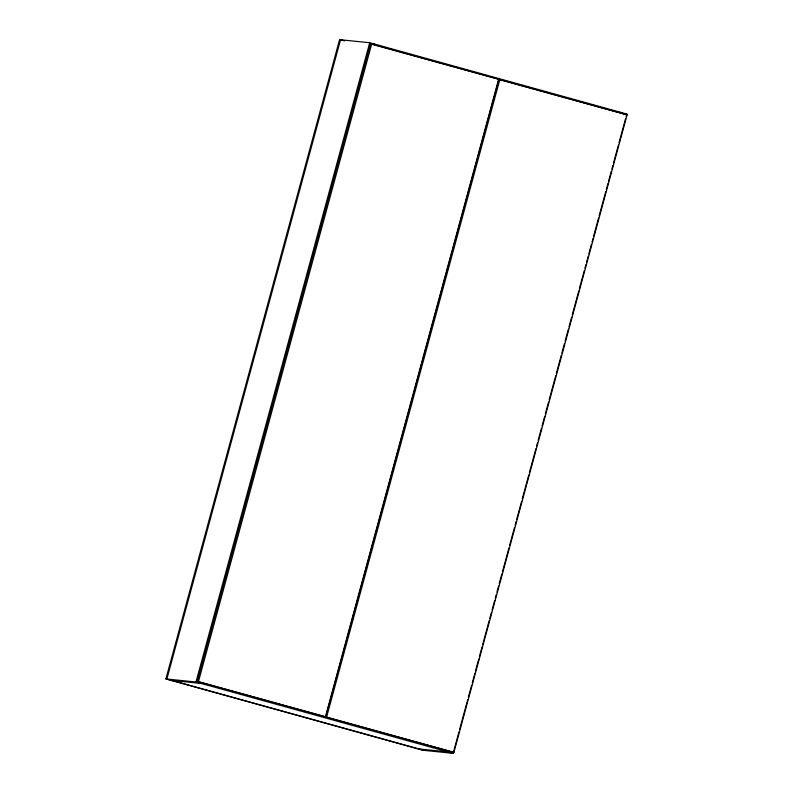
<?xml version="1.0" encoding="UTF-8"?>
<svg xmlns="http://www.w3.org/2000/svg" width="793" height="793" viewBox="0 0 793 793"><rect width="100%" height="100%" fill="white"/><g stroke="black" fill="none" stroke-linecap="round" stroke-linejoin="round"><path stroke-width="1.19" d="M165.896 678.937L339.582 39.65L369.707 42.733L195.98 682.01L165.896 678.937L423.026 750.267L453.15 753.35L458.988 731.84M197.239 681.395L370.45 43.853L371.689 43.982L498.966 79.29L325.754 716.832L197.239 681.395L453.893 752.379L627.104 114.836L499.828 79.528L498.589 79.399L325.378 716.941L453.893 752.379M198.478 681.514L371.689 43.982M326.607 717.07L499.828 79.528M459.603 729.451L467.751 699.575M468.376 697.186L471.647 685.241M472.271 682.842L474.898 673.287M475.513 670.898L478.794 658.953M479.408 656.554L482.035 646.999M482.659 644.61L489.182 620.711M489.796 618.322L491.452 612.345M492.076 609.956L494.703 600.4M495.318 598.011L496.329 594.423M496.943 592.034L498.599 586.057M499.213 583.668L501.84 574.112M502.465 571.723L508.987 547.824M509.602 545.425L514.508 527.514M515.123 525.115L516.124 521.536M516.749 519.137L521.645 501.226M522.26 498.827L528.792 474.938M529.407 472.539L535.929 448.65M536.554 446.251L537.555 442.672M538.169 440.274L541.45 428.329M542.065 425.94L544.702 416.384M545.316 413.986L548.597 402.041M549.212 399.652L555.734 375.753M556.349 373.364L561.256 355.442M561.87 353.044L564.497 343.488M565.122 341.099L568.393 329.154M569.017 326.756L571.644 317.2M572.259 314.811L578.791 290.912M579.405 288.523L584.302 270.601M584.927 268.212L585.928 264.624M586.542 262.235L588.198 256.258M588.822 253.869L591.449 244.313M592.064 241.924L593.075 238.336M593.689 235.947L598.586 218.025M599.211 215.637L605.733 191.737M606.348 189.339L608.003 183.371M608.618 180.982L611.254 171.427M611.869 169.028L612.87 165.45M613.495 163.051L618.391 145.139M619.006 142.74L625.538 118.851M626.153 116.452L626.837 114.063L369.667 42.723M371.174 43.784L374.841 44.16M498.966 79.29L371.639 44.18M616.805 112.14L621.692 112.636M623.159 113.686L626.837 114.063M627.104 114.836L498.589 79.399M172.002 680.463L201.154 683.437M418.853 748.939L448.005 751.923M344.668 40.889L340.554 39.749L166.857 679.036L423.997 750.366M195.98 682.01L453.15 753.35"/></g></svg>
